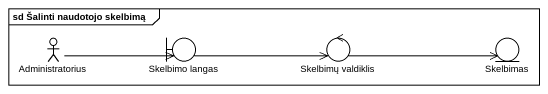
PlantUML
@startuml
mainframe sd Šalinti naudotojo skelbimą
actor Administratorius
boundary "Skelbimo langas" as Skelbimo_langas
control "Skelbimų valdiklis" as Skelbimų_valdiklis
entity Skelbimas
Administratorius -right-> Skelbimo_langas
Skelbimo_langas -right-> Skelbimų_valdiklis
Skelbimų_valdiklis -right-> Skelbimas
@enduml
